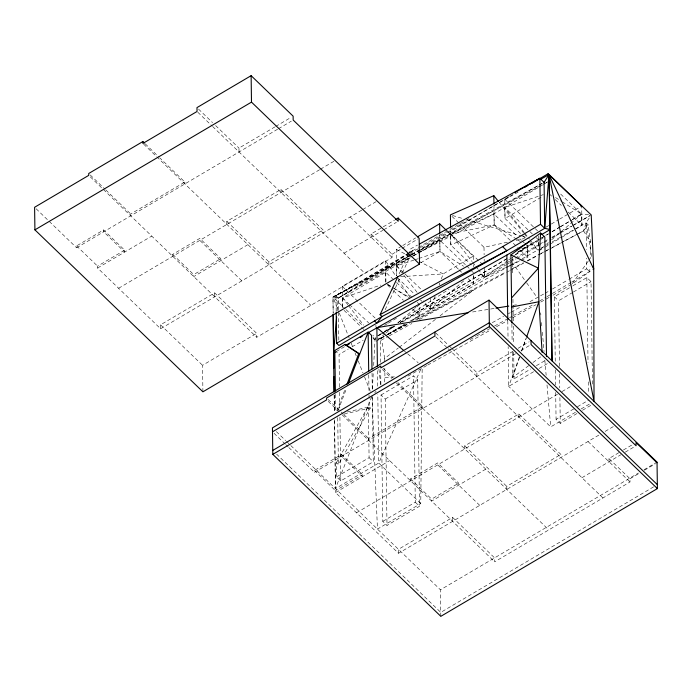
<?xml version="1.0" encoding="UTF-8"?>
<svg xmlns="http://www.w3.org/2000/svg" width="692" height="692" viewBox="0 0 692 692"><rect width="100%" height="100%" fill="white"/><g stroke="black" fill="none" stroke-linecap="round" stroke-linejoin="round"><path stroke-width="0.52" stroke-dasharray="3.46 2.59" d="M342.549 306.919L342.583 297.941L385.781 272.276L392.684 278.885M430.337 298.166L430.286 309.367L473.605 283.824L473.544 273.539M417.233 302.378L419.534 304.584L419.456 315.751L411.16 320.647M372.019 395.763L377.451 529.086L420.762 503.534L422.181 367.244M372.374 389.285L373.239 373.1M373.645 365.54L375.159 337.488L372.858 335.283M588.217 261.152L572.076 283.98L589.679 271.679L590.042 266.662M337.16 310.803L338.25 298.088L335.966 295.899L408.168 253.315M384.268 381.967L384.942 377.789L384.804 368.127M576.894 234.45L583.546 230.868L586.072 222.85L590.086 216.7M519.631 357.271L512.634 377.46L514.061 378.835L530.773 368.983M521.725 351.216L526.275 338.094M519.372 356.925L508.707 386.404L550.711 426.895L575.597 412.216M521.578 350.827L525.998 338.63M435.069 296.193L430.286 309.367L422.648 302.006M439.109 285.052L439.844 283.028M441.323 278.98L443.157 273.911L473.216 256.187L447.248 231.154M336.874 410.641L345.343 388.567M338.085 410.442L346.562 388.368M371.63 396.758L335.447 488.595L378.766 463.043L422.189 366.172M399.102 273.945L407.7 255.521M408.159 254.552L410.875 248.731L417.51 245.106M385.185 309.731L400.573 276.765M402.381 272.882L409.629 257.372M410.079 256.403L412.795 250.582L417.466 247.926M336.398 462.654L368.36 406.092L370.341 408.003L338.379 464.566L336.398 462.654L336.597 476.84L340.801 480.888L373.282 461.728L372.382 396.914M588.84 260.27L590.708 257.632L590.492 242.269L588.2 224.9L586.072 222.85L562.579 236.058M578.772 233.403L583.546 230.868L588.2 224.9M374.761 392.753L376.128 391.24M540.27 249.527L545.945 244.665M546.758 243.973L548.375 242.581M551.619 239.804L560.537 232.166M561.35 231.474L581.609 214.113L589.091 214.754M463.744 280.848L430.286 309.367L423.677 300.838M377.78 339.919L385.15 333.682M385.963 332.99L394.155 326.062M398.246 322.593L419.534 304.584M384.717 361.691L384.666 358.473L398.307 347.972M399.163 347.315L435.813 319.09M440.077 315.812L473.319 290.216L505.627 272.821M528.766 365.61L512.634 377.46L512.262 350.766M533.013 362.487L542.346 355.627M507.746 260.564L484.435 277.431L479.089 272.285M508.611 259.933L511.206 258.064M512.071 257.433L514.658 255.564M515.523 254.933L527.615 246.188L544.846 235.946M377.867 335.715L383.281 332.177M384.181 331.589L391.395 326.866M397.718 322.732L449.143 289.1M409.058 253.955L332.964 297.11L333.172 313.242L332.964 297.11L338.25 298.088L409.162 252.9M410.071 252.32L412.795 250.582L410.875 248.731M400.106 322.55L509.13 257.251M517.452 252.269L527.615 246.188L525.314 243.982M400.158 322.55L507.547 258.375M517.728 252.286L540.876 238.455M541.801 237.901L548.28 234.026M551.982 231.811L559.396 227.391M560.321 226.838L571.428 220.194M572.353 219.641L581.609 214.113L559.361 192.826M338.829 340.101L338.25 298.088L410.719 255.037M411.645 254.483L511.068 195.421M401.827 246.075L396.3 249.336L396.672 275.918L396.585 265.866L412.207 256.585M413.124 256.04L419.56 252.217M420.476 251.672L439.783 240.202L465.863 265.166M412.458 255.988L493.863 213.889L538.67 187.273M539.587 186.728L543.263 184.539M544.18 183.994L546.939 182.359M384.614 325.327L387.364 323.692M388.29 323.147L396.559 318.233M545.763 235.401L548.522 233.766M552.199 231.578L559.551 227.218M560.468 226.665L571.497 220.117M572.422 219.572L581.609 214.113L562.743 202.116M239.034 151.98L238.982 148.097L274.776 126.991M275.693 126.446L291.289 117.242M277.578 129.248L76.604 247.779L76.578 245.902L103.644 229.934L124.646 250.175L124.672 252.052L103.67 231.811L103.644 229.934M130.745 215.843L130.719 213.975L184.868 182.048L159.973 158.053M278.495 128.703L291.349 121.126M361.847 210.074L160.605 328.752L97.607 268.02L97.581 266.143L124.646 250.175M97.607 268.02L151.747 236.093M226.889 224.398L226.846 221.353L280.995 189.418L323 229.908L323.043 232.953M172.749 256.334L172.723 254.353L199.789 238.385L220.791 258.635L220.826 260.607M118.6 288.27L319.583 169.739M320.5 169.194L334.262 161.072M247.892 244.648L193.751 276.575L193.725 274.594L220.791 258.635M160.605 328.752L160.553 324.808L214.693 292.88L256.697 333.362L256.749 337.307L392.113 257.476L392.07 254.258L371.068 234.008L394.526 220.168M268.894 264.889L268.851 261.844L323 229.908M362.746 209.538L376.284 201.554M344.036 253.203L382.84 230.315M383.749 229.779L396.378 222.331M402.753 245.53L415.65 237.927M202.92 391.81L202.548 365.298L256.697 333.362M392.07 254.258L401.092 248.93M401.991 248.402L418.236 238.818M342.523 307.836L342.229 286.35L385.539 260.806L395.712 275.944M409.093 252.77L412.795 250.582M524.908 237.667L505.048 218.525L504.779 199.27L513.075 194.383M420.649 262.848L440 251.43L439.766 234.424M540.988 197.324L505.048 218.525L504.658 207.47L543.281 194.66M545.754 227.313L550.365 224.597M551.282 224.052L558.66 219.701M559.577 219.156L581.695 206.112L581.963 225.367L574.594 229.718M336.321 351.562L344.616 346.666M339.487 386.915L339.037 354.512L348.318 349.036M352.029 346.848L363.17 340.274M515.133 254.604L542.978 238.186M384.432 336.407L376.145 341.303L373.083 338.353M385.358 335.862L404.708 324.453M538.653 250.919L544.18 247.658M545.106 247.113L560.771 237.875M561.688 237.33L573.677 230.263M552.51 288.997L568.227 279.724M569.153 279.179L586.721 268.825L586.565 258.133M539.604 301.02L546.023 297.24M546.939 296.695L551.524 293.988M552.441 293.451L570.788 282.63M571.704 282.094L592.793 269.655M381.032 394.994L413.522 375.834L417.726 379.891L419.49 506.267L387.001 525.427L382.797 521.379L381.032 394.994L385.236 399.05L387.001 525.427M553.02 295.225L571.168 284.516M555.252 361.259L554.353 296.738L571.99 286.332M572.915 285.787L586.842 277.578L591.037 281.627L592.482 384.856M385.236 399.05L417.726 379.891M559.465 366.379L558.556 300.786L572.474 292.578M573.4 292.024L591.037 281.627M476.935 376.491L476.883 372.607L512.668 351.501M518.178 348.258L529.19 341.762M515.479 353.759L314.497 472.29L314.471 470.413L341.545 454.454L362.547 474.695L362.573 476.572L341.571 456.331L341.545 454.454M368.646 440.363L368.62 438.494L422.76 406.559L397.874 382.564M520.981 350.515L530.159 345.1M336.597 476.84L369.087 457.68L368.36 406.092M536.343 365.696L544.691 360.774M533.593 371.734L508.707 386.404L508.153 346.571M539.12 368.473L548.341 363.032M598.839 435.121L398.505 553.271L335.499 492.54L335.473 490.663L362.547 474.695M335.499 492.54L389.648 460.604M464.79 448.918L464.747 445.864L518.896 413.937L560.892 454.419L560.935 457.473M410.65 480.845L410.615 478.873L437.69 462.905L458.692 483.146L458.718 485.127M356.501 512.781L557.484 394.25M562.068 391.542L572.163 385.591M382.797 521.379L415.286 502.219L413.522 375.834M576.972 413.522L560.26 423.374L556.065 419.326L573.703 408.92M577.413 406.732L588.555 400.166M581.124 408.955L590.337 403.522M485.793 469.159L431.652 501.094L431.618 499.114L458.692 483.146M582.543 410.235L592.75 404.214M618.89 452.672L608.969 458.528L629.971 478.769L630.014 481.995L494.65 561.826L494.598 557.882L452.594 517.391L398.445 549.327L398.505 553.271M506.795 489.4L506.752 486.355L560.892 454.419M605.154 431.393L613.276 426.601M623.406 450.008L632.427 444.688M581.937 477.714L620.741 454.826M625.257 452.17L635.178 446.314M440.821 616.33L440.449 589.818L638.439 473.043M644.018 469.756L657.028 462.083M629.971 478.769L638.993 473.449M644.408 470.257L655.237 463.865M653.629 486.839L440.769 612.385L276.644 454.177M378.213 338.146L380.245 338.578L383.965 336.398M387.684 334.219L404.413 324.418M409.993 321.149L505.722 265.053M506.648 264.508L509.442 262.873M510.367 262.329L515.947 259.059M516.872 258.514L542.9 243.264M543.826 242.719L548.479 239.994M552.19 237.814L559.629 233.463M560.555 232.919L571.713 226.379M572.639 225.834L590.302 215.489L572.44 225.601M418.4 247.399L465.119 220.826M466.053 220.298L468.856 218.698M410.001 253.419L419.395 248.091M420.338 247.554L519.917 191.078M377.979 335.888L381.733 333.76M382.676 333.224L394.89 326.295M402.398 322.031L505.74 263.427M506.682 262.891L509.494 261.299M510.437 260.763L514.199 258.635M515.133 258.099L538.618 244.778M539.561 244.241L543.315 242.113M544.258 241.586L548.012 239.449M551.775 237.321L558.349 233.593M559.292 233.057L571.497 226.128M338.25 298.088L409.673 257.926M413.435 255.815L538.437 185.534M539.371 185.006L542.191 183.423M380.574 362.279L380.245 338.578L384.008 336.468M387.762 334.348L405.624 324.314M411.264 321.14L508.066 266.714M509.009 266.186L521.223 259.31M522.166 258.782L540.019 248.748M540.962 248.22L545.659 245.573M546.602 245.046L548.479 243.991M552.242 241.871L561.636 236.595M492.289 322.671L503.594 316.374M508.309 313.744L510.194 312.697M511.137 312.17L521.5 306.4M529.977 301.677L544.102 293.797M545.045 293.278L548.817 291.176M426.782 365.566L405.529 377.46M427.717 365.039L490.836 329.868M496.493 326.719L507.798 320.422M512.504 317.792L536.058 304.67M540.772 302.049L549.249 297.326M470.093 339.59L475.733 336.468M476.667 335.94L489.824 328.648M494.521 326.044L508.603 318.225M509.546 317.697L512.365 316.14M513.3 315.613L533.03 304.67M410.59 254.915L332.964 297.11L338.881 312.057M411.541 254.397L544.076 182.359M384.666 358.473L381.664 339.945L388.281 336.355M389.224 335.845L411.904 323.545M419.464 319.436L473.319 290.216L416.333 319.825M410.745 255.236L332.964 297.11L345.239 308.857M411.697 254.725L419.283 250.642M420.226 250.132L450.578 233.792L493.863 213.889L516.872 235.911M506.579 272.311L509.424 270.771M510.376 270.261L523.68 263.098M527.477 261.057L537.935 255.426M538.886 254.915L543.635 252.355M544.587 251.845L549.336 249.284M550.287 248.774L575.943 234.96M410.936 255.279L332.964 297.11L411.498 256.49M411.887 254.768L419.49 250.686M420.442 250.175L545.002 183.337M545.953 182.826L547.856 181.814M380.245 338.578L384.069 336.554L380.245 338.578L381.664 339.945M387.883 334.53L408.877 323.406M415.563 319.868L506.233 271.826M511.959 268.799L523.412 262.726M527.235 260.702L539.639 254.128M540.59 253.627L551.091 248.065M552.043 247.554L563.496 241.491M564.456 240.98L577.82 233.905M387.849 334.634L409.69 323.276M505.644 267.588L484.435 277.431L478.57 269.88M506.605 267.147L509.502 265.806M510.462 265.356L520.107 260.884M521.076 260.434L527.823 257.303L527.65 245.003M521.846 248.843L527.615 246.188L527.823 257.303L520.185 249.942M347.851 304.74L342.583 297.941L380.825 285.061M417.068 292.309L396.585 265.866L413.747 260.157M414.759 259.82L417.786 258.817M418.798 258.479L440 251.43L463.562 266.238M347.081 412.017L369.199 406.896L369.095 399.422M344.01 414.093L370.341 408.003M459.574 223.724L484.011 247.278L508.888 241.88M516.146 240.306L524.441 238.506M472.593 311.98L489.616 309.203M490.68 309.03L494.936 308.329M513.014 305.371L517.27 304.679M384.942 377.789L394.475 376.794M400.91 276.696L443.157 273.911L420.208 261.879M452.464 215.497L462.749 218.56M466.866 219.779L521.379 235.989M522.408 236.301L525.496 237.218M396.3 249.336L408.73 255.858M387.693 284.464L393.203 287.76M394.12 288.305L409.742 297.647M471.719 271.368L473.536 272.51M387.676 284.507L408.617 297.698M555.555 197.549L561.843 201.545M516.786 239.285L494.218 224.909L450.578 233.792L450.829 245.046L471.451 264.915M517.685 239.865L520.393 241.586M404.387 351.034L406.818 353.102M407.623 353.785L418.141 362.738M532.278 233.896L504.658 207.47L524.268 232.538M536.11 237.572L538.411 239.769L538.566 246.862M519.943 238.844L521.474 240.314M522.244 241.05L524.545 243.247M482.8 264.621L450.578 233.792L472.065 261.49M466.633 265.901L469.695 268.833M396.585 265.866L404.258 273.202M405.019 273.937L421.895 290.086M396.525 282.561L411.87 297.24M342.583 297.941L348.725 303.814M349.486 304.549L368.672 322.896M346.009 309.592L362.885 325.742M549.128 193.717L552.181 196.658M555.235 199.607L561.35 205.489M568.218 212.115L581.963 225.367L581.609 214.113M586.721 268.825L589.679 271.679M504.779 199.27L534.561 227.979M535.331 228.715L537.615 230.929M530.254 242.823L537.892 250.184M510.255 240.375L494.218 224.909L493.863 213.889M513.308 243.316L519.424 249.207M554.353 296.738L558.556 300.786M451.937 216.354L458.805 222.98M458.329 269.102L440 251.43L439.783 240.202M459.09 269.837L462.144 272.778M468.259 278.668L473.605 283.824L473.501 276.376M588.01 441.505L630.014 481.995M350.109 216.985L392.113 257.476M397.45 277.717L414.248 293.91M420.355 299.8L421.886 301.271M387.382 284.836L392.727 289.991M393.488 290.727L403.419 300.293M412.588 309.125L419.456 315.751L414.828 306.513M435.657 332.869L448.105 344.867M448.883 345.619L451.21 347.868M451.988 348.621L476.883 372.607M435.709 336.753L447.378 347.998M448.156 348.751L602.94 497.955M198.535 109.102L212.539 122.605M215.644 125.598L238.982 148.097M197.808 112.242L211.813 125.736M212.591 126.489L365.039 273.444M342.229 286.35L375.064 318.009M344.071 310.379L363.923 329.522M464.747 445.864L506.752 486.355M383.091 368.317L393.203 378.066M382.347 369.442L391.681 378.438M396.343 382.935L548.799 529.89M226.846 221.353L268.851 261.844M145.199 143.806L159.195 157.3M143.668 144.17L310.898 305.38M334.833 350.463L339.037 354.512M479.72 505.368L437.716 464.886L437.69 462.905M241.819 280.857L199.824 240.366L199.789 238.385M328.172 399.5L342.955 413.747M343.725 414.499L368.62 438.494M410.615 478.873L431.618 499.114M328.198 401.369L338.31 411.117M342.203 414.871L494.65 561.826M90.271 174.99L105.054 189.236M105.833 189.98L130.719 213.975M172.723 254.353L193.725 274.594M90.297 176.858L256.749 337.307M420.762 503.534L378.766 463.043L377.806 394.267M369.087 457.68L373.282 461.728M415.286 502.219L419.49 506.267M276.333 431.609L285.666 440.605M286.445 441.358L440.449 589.818M314.471 470.413L335.473 490.663M274.058 433.304L284.94 443.806M285.718 444.549L288.054 446.798M288.832 447.551L314.497 472.29M160.553 324.808L202.548 365.298M76.578 245.902L97.581 266.143M36.157 208.794L76.604 247.779M499.209 202.41L523.498 232.772M524.173 233.611L526.871 236.984M524.925 233.368L529.501 239.216M530.15 240.055L537.995 250.08M472.714 262.329L475.317 265.685M475.966 266.524L477.921 269.041M348.508 305.587L363.637 325.145M372.85 337.047L375.488 340.447M511.812 262L526.015 281.947M526.638 282.812L537.13 297.551M398.099 279.499L410.659 298.2M583.546 230.868L590.492 242.269M339.279 313.052L349.14 337.964M351.112 342.947L353.084 347.929M355.057 352.911L356.242 355.904M358.214 360.887L362.945 372.841M364.528 376.829L370.843 392.771M591.625 256.49L586.072 222.85L586.453 249.578M375.159 337.488L375.41 339.59M378.905 369.104L380.911 385.972L380.687 369.813M540.651 312.853L540.841 315.007M541.499 322.541L541.974 327.922M542.355 332.221L544.068 351.588M544.829 360.195L546.152 375.254M547.009 384.934L550.711 426.895M608.969 458.528L609.012 461.746M586.842 277.578L588.027 362.53M588.295 381.88L588.459 393.713M559.577 373.905L559.767 387.883M559.906 397.563L560.26 423.374M555.373 369.857L555.581 384.916M555.693 392.442L556.065 419.326M538.445 235.937L538.592 246.637M518.896 413.937L518.939 416.982M512.365 257.32L512.608 274.534M512.954 299.264L513.265 321.841M513.326 326.148L513.568 343.353M513.689 351.951L514.061 378.835M511.89 324.081L512.141 342.229M507.79 320.733L508.049 339.037M493.941 205.066L494.218 224.909L450.829 245.046L450.604 228.888M484.011 247.278L484.115 254.812M484.175 259.128L484.201 261.282M484.296 267.743L484.435 277.431L484.365 270.217M473.216 256.187L473.276 260.434M473.337 264.69L473.363 266.809M452.594 517.391L452.646 521.336M422.76 406.559L422.786 408.427M385.539 260.806L385.842 282.293M377.469 370.627L377.694 386.75M375.92 325.188L375.946 327.333M371.068 234.008L371.111 237.235M372.045 373.152L372.27 389.354M368.75 374.848L369.018 394.077M369.035 395.149L369.078 398.35M339.564 392.312L339.807 409.595M339.91 417.155L340.801 480.888M337.722 417.691L338.379 464.566M335.966 295.899L336.182 310.976M335.447 394.371L335.689 411.506M334.141 395.097L334.366 411.221M334.487 419.819L335.447 488.595L334.556 419.741M280.995 189.418L281.038 192.471M214.693 292.88L214.754 296.825M184.868 182.048L184.894 183.916M334.236 395.002L334.461 412.216M385.781 272.276L385.851 282.353M383.472 332.506L377.927 335.828L383.489 332.506M394.561 325.863L384.397 331.952L394.596 325.871"/><path stroke-width="1.04" d="M511.872 323.017L510.921 254.872L540.634 233.04L538.393 268.15L538.86 301.747L542.139 352.392M336.191 312.049L336.632 343.284L338.907 345.481L376.811 323.129L506.812 250.686L544.716 228.334L549.041 174.566L540.582 179.358M336.623 317.161L333.553 353.188L334.098 391.88M526.621 337.082L538.86 301.747L511.647 306.997M346.882 384.553L358.819 353.456L345.135 344.391L334.833 350.463L335.404 391.162M348.483 383.351L368.153 332.099L371.517 335.352L371.985 368.836M380.09 314.67L502.617 246.637L506.812 250.686L382.019 316.521L380.09 314.67L397.744 276.852M541.897 234.406L550.192 229.519L549.041 174.566L552.026 360.861L550.192 229.519L544.716 228.334L544.076 182.359L549.041 174.566L591.227 214.944L593.71 269.11L594.03 401.351L549.041 174.566L593.71 269.11L593.364 267.008M511.526 297.967L538.393 268.15L510.921 254.872M525.003 187.143L527.797 185.491M529.657 184.383L539.872 178.311L544.076 182.359M398.142 218.041L398.185 221.267L293.183 120.045L293.123 116.161L251.127 75.67L196.978 107.606L197.038 111.49L142.889 143.426L142.863 141.557L88.714 173.493L88.749 175.361L34.6 207.289L34.911 229.856L202.92 391.81L419.499 264.076L419.144 238.29L398.142 218.041L395.435 219.641M34.911 229.856L251.49 102.122L251.127 75.67M417.492 236.837L439.61 223.793L446.487 230.419M532.433 182.965L548.099 173.727L581.695 206.112M336.632 343.284L382.019 316.521L376.811 323.129L374.528 320.932M502.617 246.637L540.513 224.286L539.872 178.311L419.413 244.068M345.135 344.391L345.965 345.187L368.153 332.099L368.706 371.639M335.395 352.098L333.553 353.188L333.146 314.367M346.458 345.576L349.226 343.95M360.281 337.428L362.124 336.338M368.577 332.532L506.873 255.063L529.916 241.473M489.019 300.129L272.44 427.864L272.812 454.376L440.821 616.33L657.4 488.595L657.028 462.083L489.019 300.129L489.391 326.641L657.4 488.595M272.501 431.808L326.641 399.872L326.615 398.004L380.764 366.068L380.79 367.936L434.931 336.009L434.879 332.125M272.76 450.431L489.339 322.697L657.348 484.651M272.812 454.376L489.391 326.641M514.64 192.661L539.872 178.311M498.534 201.562L493.811 195.663L450.406 214.883L450.587 227.806M377.408 366.327L376.872 327.645L468.346 312.68M496 308.156L508.758 306.072M345.965 345.187L359.65 354.261L358.819 353.456M376.872 327.645L403.574 350.351M540.513 224.286L544.716 228.334M540.634 233.04L544.838 237.088L546.507 356.449M657.037 462.801L636.043 442.56L636.086 445.778L531.075 344.564L531.024 340.68M251.49 102.122L419.499 264.076M142.863 141.557L144.42 143.054M548.099 173.727L548.125 175.863M506.873 255.063L507.781 319.661M493.811 195.663L493.932 204.019M439.61 223.793L439.749 233.36M333.189 314.324L333.89 368.109M333.994 376.716L334.193 391.776"/></g></svg>
